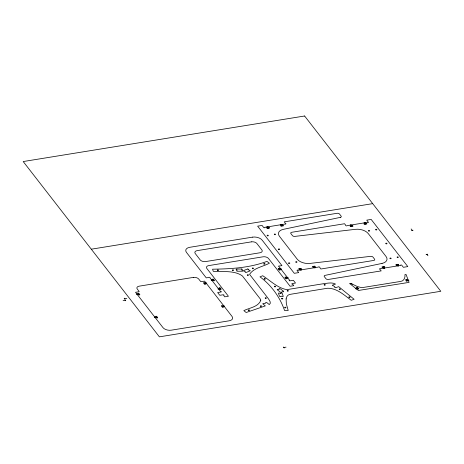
<?xml version="1.0" encoding="UTF-8"?>
<svg xmlns="http://www.w3.org/2000/svg" width="464" height="464" viewBox="0 0 464 464"><rect width="100%" height="100%" fill="white"/><g stroke="black" fill="none" stroke-linecap="round" stroke-linejoin="round"><path stroke-width="0.7" d="M355.807 288.417L356.578 287.935A0.621 0.348 9.4 0 1 356.659 287.448A0.621 0.348 9.4 0 1 357.524 287.593L358.666 288.498A0.621 0.348 9.4 0 1 358.591 288.979A0.621 0.348 9.4 0 1 357.721 288.84L356.596 289.043M355.702 288.91L357.622 288.214M91.292 249.197L372.708 203.638M267.409 228.068L269.01 227.812M281.254 225.829L282.86 225.568M350.784 226.229L352.385 225.968M364.634 223.984L366.235 223.723M411.452 230.492L413.053 230.231M211.543 279.867L212.535 279.531A0.621 0.348 9.4 0 1 212.819 279.096A0.621 0.348 9.4 0 1 213.643 279.351L214.42 280.355A0.621 0.348 9.4 0 1 214.13 280.784A0.621 0.348 9.4 0 1 213.312 280.529L212.077 280.558M280.604 268.685L279.369 268.714A0.621 0.348 9.4 0 0 278.551 268.459A0.621 0.348 9.4 0 0 278.261 268.894L279.038 269.891A0.621 0.348 9.4 0 0 279.862 270.147A0.621 0.348 9.4 0 0 280.146 269.712L281.138 269.375M211.224 280.308L213.475 279.943M279.206 269.3L281.457 268.934M136.874 294.025L137.866 293.689A0.621 0.348 9.4 0 1 138.15 293.254A0.621 0.348 9.4 0 1 138.974 293.515L139.751 294.512A0.621 0.348 9.4 0 1 139.461 294.947A0.621 0.348 9.4 0 1 138.643 294.692L137.408 294.715M205.935 282.843L204.705 282.872A0.621 0.348 9.4 0 0 203.882 282.617A0.621 0.348 9.4 0 0 203.597 283.052L204.369 284.049A0.621 0.348 9.4 0 0 205.192 284.304A0.621 0.348 9.4 0 0 205.477 283.869L206.468 283.533M136.555 294.466L138.806 294.101M204.537 283.458L206.787 283.098M299.216 269.016L300.817 268.755M313.067 266.771L314.667 266.51M124.561 298.688L126.811 298.323M123.105 300.631L125.355 300.266M426.068 254.458L427.675 254.197M218.242 288.492L219.234 288.161A0.621 0.348 9.4 0 1 219.524 287.726A0.621 0.348 9.4 0 1 220.342 287.982L221.119 288.979A0.621 0.348 9.4 0 1 220.835 289.414A0.621 0.348 9.4 0 1 220.011 289.159L218.782 289.182M287.303 277.315L286.073 277.339A0.621 0.348 9.4 0 0 285.25 277.083A0.621 0.348 9.4 0 0 284.966 277.518L285.743 278.516A0.621 0.348 9.4 0 0 286.566 278.771A0.621 0.348 9.4 0 0 286.851 278.336L287.842 278.006M217.929 288.933L220.18 288.567M285.905 277.93L288.161 277.565M382.591 267.171L384.198 266.91M396.442 264.927L398.042 264.671M350.668 283.313L349.595 283.487L358.405 290.476L409.086 282.373L406.035 274.41L404.939 274.589C405.426 277.536 403.941 281.172 400.606 281.433L363.068 287.483L360.366 287.344L357.228 286.491L350.668 283.313L352.263 284.217M154.744 317.028L155.736 316.697A0.621 0.348 9.4 0 1 156.026 316.262A0.621 0.348 9.4 0 1 156.844 316.518L157.621 317.515A0.621 0.348 9.4 0 1 157.337 317.95A0.621 0.348 9.4 0 1 156.513 317.695L155.283 317.718M223.805 305.851L222.575 305.875A0.621 0.348 9.4 0 0 221.751 305.619A0.621 0.348 9.4 0 0 221.467 306.054L222.244 307.052A0.621 0.348 9.4 0 0 223.068 307.307A0.621 0.348 9.4 0 0 223.352 306.872L224.344 306.542M154.431 317.469L156.681 317.103M222.407 306.466L224.663 306.101M283.794 347.507L286.044 347.142M406.963 279.96L408.158 279.954M406.481 280.32L408.941 280.308M407.212 280.674L408.43 280.668M357.054 287.761L358.196 288.666M411.162 228.955L412.252 230.359M426.868 254.33L427.959 255.734M365.18 222.726L365.968 223.381A0.621 0.348 9.4 0 1 366.792 223.636A0.621 0.348 9.4 0 1 366.502 224.071L364.901 224.332A0.621 0.348 9.4 0 1 364.078 224.077A0.621 0.348 9.4 0 1 364.362 223.642L364.072 222.906M398.605 265.744L398.315 265.014A0.621 0.348 9.4 0 0 398.599 264.579A0.621 0.348 9.4 0 0 397.776 264.323L396.175 264.584A0.621 0.348 9.4 0 0 395.891 265.019A0.621 0.348 9.4 0 0 396.708 265.275L397.497 265.924M364.344 222.453L365.435 223.857M397.242 264.799L398.332 266.203M351.335 224.97L352.118 225.62A0.621 0.348 9.4 0 1 352.942 225.881A0.621 0.348 9.4 0 1 352.657 226.31L351.051 226.571A0.621 0.348 9.4 0 1 350.227 226.316A0.621 0.348 9.4 0 1 350.517 225.881L350.227 225.15M384.755 267.989L384.465 267.258A0.621 0.348 9.4 0 0 384.749 266.823A0.621 0.348 9.4 0 0 383.925 266.568L382.324 266.829A0.621 0.348 9.4 0 0 382.04 267.258A0.621 0.348 9.4 0 0 382.858 267.513L383.647 268.169M350.494 224.698L351.584 226.096M383.392 267.044L384.482 268.441M281.805 224.57L282.593 225.226A0.621 0.348 9.4 0 1 283.411 225.481A0.621 0.348 9.4 0 1 283.127 225.916L281.526 226.171A0.621 0.348 9.4 0 1 280.703 225.916A0.621 0.348 9.4 0 1 280.987 225.481L280.697 224.75M315.224 267.589L314.934 266.858A0.621 0.348 9.4 0 0 315.224 266.423A0.621 0.348 9.4 0 0 314.401 266.168L312.8 266.429A0.621 0.348 9.4 0 0 312.51 266.864A0.621 0.348 9.4 0 0 313.333 267.119L314.116 267.769M280.969 224.298L282.06 225.701M313.867 266.643L314.957 268.047M267.954 226.815L268.743 227.464A0.621 0.348 9.4 0 1 269.567 227.72A0.621 0.348 9.4 0 1 269.277 228.155L267.676 228.416A0.621 0.348 9.4 0 1 266.852 228.16A0.621 0.348 9.4 0 1 267.136 227.725L266.846 226.995M301.38 269.833L301.09 269.097A0.621 0.348 9.4 0 0 301.374 268.662A0.621 0.348 9.4 0 0 300.55 268.407L298.949 268.668A0.621 0.348 9.4 0 0 298.665 269.103A0.621 0.348 9.4 0 0 299.483 269.358L300.272 270.013M267.119 226.536L268.209 227.94M300.017 268.882L301.107 270.286M278.818 268.801L279.595 269.799M285.522 277.431L286.294 278.429M283.405 347.008L284.183 348.006M213.086 279.444L213.863 280.442M219.791 288.069L220.568 289.066M204.148 282.959L204.926 283.962M222.024 305.967L222.795 306.965M138.417 293.602L139.194 294.599M156.293 316.605L157.07 317.602M124.172 298.19L124.949 299.187M124.967 299.767L125.744 300.765M406.302 279.809L406.667 280.836M406.905 279.804A0.621 0.348 9.4 0 0 406.174 279.45A0.621 0.348 9.4 0 0 405.698 279.809L406.064 280.842A0.621 0.348 9.4 0 0 406.789 281.196A0.621 0.348 9.4 0 0 407.27 280.836M260.803 300.15C258.674 306.861 249.429 307.841 243.838 310.613L246.152 312.504L265.315 305.909L263.001 304.019A0.673 0.377 9.4 0 1 263.082 303.502A0.673 0.377 9.4 0 1 264.004 303.63L265.843 302.998A0.673 0.377 9.4 0 1 266 302.499A0.673 0.377 9.4 0 1 266.916 302.667L269.23 304.564C272.026 302.963 268.778 299.437 267.635 297.731L249.58 274.346C253.593 267.943 263.013 266.678 269.41 263.216L266.945 261.377C249.638 267.919 230.857 268.929 212.541 269.201L213.295 271.341C222.842 272.061 234.14 270.083 242.376 275.923L260.246 298.926L260.803 300.15M286.108 298.915L286.346 303.845L288.19 310.503L284.577 310.52C279.966 297.169 271.359 285.227 259.979 276.828L262.728 275.738C270.419 280.674 277.6 288.115 286.891 289.635L323.826 283.655C327.636 283.272 331.986 282.089 335.53 284.072L332.659 285.064A0.673 0.377 9.4 0 0 332.537 285.569A0.673 0.377 9.4 0 0 333.454 285.76L334.933 286.972A0.673 0.377 9.4 0 0 334.886 287.494A0.673 0.377 9.4 0 0 335.808 287.645L338.685 286.653L354.107 299.286L351.231 300.278C344.189 295.11 336.719 287.953 327.398 288.254L289.571 294.443L288.08 295.179L286.99 296.351L286.108 298.915M247.411 269.062L243.739 270.512A0.673 0.377 9.4 0 0 243.67 271.028A0.673 0.377 9.4 0 0 244.592 271.191L245.346 271.753A0.673 0.377 9.4 0 0 245.346 272.281A0.673 0.377 9.4 0 0 246.274 272.403L249.939 270.953A0.673 0.377 9.4 0 0 250.009 270.437A0.673 0.377 9.4 0 0 249.093 270.274L248.339 269.712A0.673 0.377 9.4 0 0 248.333 269.184A0.673 0.377 9.4 0 0 247.411 269.062M279.195 289.142L278.348 289.478A0.673 0.377 9.4 0 0 277.426 289.374A0.673 0.377 9.4 0 0 277.391 289.896L280.674 292.349A0.673 0.377 9.4 0 0 281.596 292.494A0.673 0.377 9.4 0 0 281.7 291.984L282.547 291.653A0.673 0.377 9.4 0 0 283.469 291.757A0.673 0.377 9.4 0 0 283.504 291.235L280.221 288.776A0.673 0.377 9.4 0 0 279.299 288.631A0.673 0.377 9.4 0 0 279.195 289.142M340.356 217.367L283.429 229.332A10.017 5.585 9.4 0 0 279.403 236.234L297.262 259.225A10.017 5.585 9.4 0 0 309.911 263.424L370.643 256.343A1.862 1.038 9.4 0 1 372.992 257.126L374.564 259.15A1.862 1.038 9.4 0 1 373.706 260.455L320.897 269.004L319.795 267.583A0.829 0.464 9.4 0 0 319.29 266.933A0.829 0.464 9.4 0 0 318.246 267.102L298.213 270.344A0.621 0.348 9.4 0 0 297.389 270.089A0.621 0.348 9.4 0 0 297.105 270.524L298.712 272.594L294.28 273.313L257.642 226.154L262.073 225.434L263.68 227.505A0.621 0.348 9.4 0 0 264.503 227.76A0.621 0.348 9.4 0 0 264.787 227.325L284.821 224.083A0.829 0.464 9.4 0 0 285.87 223.915A0.829 0.464 9.4 0 0 285.36 223.265L284.258 221.844L337.067 213.295A1.862 1.038 9.4 0 1 339.538 214.061L341.104 216.085A1.862 1.038 9.4 0 1 340.356 217.367M382.029 263.407L325.096 275.372A1.862 1.038 9.4 0 0 324.348 276.66L325.919 278.678A1.862 1.038 9.4 0 0 328.384 279.444L381.193 270.895L380.091 269.48A0.829 0.464 9.4 0 1 379.587 268.824A0.829 0.464 9.4 0 1 380.631 268.656L400.664 265.414A0.621 0.348 9.4 0 1 400.948 264.979A0.621 0.348 9.4 0 1 401.772 265.234L403.378 267.305L407.81 266.585L371.171 219.426L366.74 220.145L368.346 222.215A0.621 0.348 9.4 0 1 368.062 222.65A0.621 0.348 9.4 0 1 367.239 222.395L347.205 225.637A0.829 0.464 9.4 0 1 346.161 225.806A0.829 0.464 9.4 0 1 345.657 225.156L344.555 223.735L291.746 232.284A1.862 1.038 9.4 0 0 290.887 233.589L292.459 235.613A1.862 1.038 9.4 0 0 294.814 236.396L355.54 229.315A10.017 5.585 9.4 0 1 368.19 233.514L386.048 256.505A10.017 5.585 9.4 0 1 382.029 263.407M304.61 115.994L23.2 161.547L159.39 336.847L440.8 291.288L304.61 115.994M252.555 237.139L189.776 247.3A7.244 4.043 9.4 0 0 186.441 252.375L206.254 277.872L208.533 277.507A0.829 0.464 9.4 0 1 209.577 277.339A0.829 0.464 9.4 0 1 210.082 277.988L220.441 291.317A0.621 0.348 9.4 0 1 221.264 291.578A0.621 0.348 9.4 0 1 220.974 292.007L217.651 292.546L219.797 295.307L223.12 294.768A0.621 0.348 9.4 0 1 223.944 295.023A0.621 0.348 9.4 0 1 223.66 295.458L224.727 296.838L228.421 296.241L206.863 268.488A4.141 2.308 9.4 0 1 208.765 265.594L263.053 256.801A4.141 2.308 9.4 0 1 268.534 258.506L290.099 286.259L293.787 285.662L292.72 284.281A0.621 0.348 9.4 0 1 291.897 284.026A0.621 0.348 9.4 0 1 292.181 283.591L295.504 283.052L293.358 280.291L290.035 280.83A0.621 0.348 9.4 0 1 289.217 280.575A0.621 0.348 9.4 0 1 289.501 280.14L279.142 266.806A0.829 0.464 9.4 0 1 278.638 266.156A0.829 0.464 9.4 0 1 279.682 265.988L281.961 265.617L262.148 240.114A7.244 4.043 9.4 0 0 252.555 237.139M251.436 241.848L197.148 250.641A4.141 2.308 9.4 0 0 195.245 253.535L200.158 259.863A4.141 2.308 9.4 0 0 205.639 261.568L259.927 252.776A4.141 2.308 9.4 0 0 261.835 249.881L256.917 243.554A4.141 2.308 9.4 0 0 251.436 241.848M193.291 277.408L139.188 286.166A4.141 2.308 9.4 0 0 137.28 289.06L139.049 291.34A0.621 0.348 9.4 0 1 138.765 291.775L135.534 292.297L162.986 327.636A6.212 3.463 9.4 0 0 171.204 330.188L229.187 320.804A6.212 3.463 9.4 0 0 232.046 316.454L204.595 281.12L201.364 281.642A0.621 0.348 9.4 0 1 200.541 281.387L198.772 279.108A4.141 2.308 9.4 0 0 193.291 277.408M241.477 269.01L236.669 269.039A0.673 0.377 9.4 0 0 236.135 269.41A0.673 0.377 9.4 0 0 236.878 269.81L237.11 270.466A0.673 0.377 9.4 0 0 236.646 270.866A0.673 0.377 9.4 0 0 237.435 271.237L242.243 271.208A0.673 0.377 9.4 0 0 242.776 270.837A0.673 0.377 9.4 0 0 242.028 270.437L241.802 269.781A0.673 0.377 9.4 0 0 242.26 269.381A0.673 0.377 9.4 0 0 241.477 269.01M280.882 293.347L279.775 293.352A0.673 0.377 9.4 0 0 278.974 292.999A0.673 0.377 9.4 0 0 278.481 293.393L279.485 296.235A0.673 0.377 9.4 0 0 280.244 296.624A0.673 0.377 9.4 0 0 280.801 296.264L281.909 296.258A0.673 0.377 9.4 0 0 282.715 296.612A0.673 0.377 9.4 0 0 283.202 296.223L282.199 293.37A0.673 0.377 9.4 0 0 281.433 292.987A0.673 0.377 9.4 0 0 280.882 293.347M248.629 310.428A0.621 0.348 9.4 0 0 249.603 310.288A0.621 0.348 9.4 0 0 248.739 309.836A0.621 0.348 9.4 0 0 248.629 310.428M260.611 306.298A0.621 0.348 9.4 0 0 261.586 306.165A0.621 0.348 9.4 0 0 260.727 305.712A0.621 0.348 9.4 0 0 260.611 306.298M265.414 298.265A0.621 0.348 9.4 0 0 266.4 298.143A0.621 0.348 9.4 0 0 265.553 297.679A0.621 0.348 9.4 0 0 265.414 298.265M247.544 275.262A0.621 0.348 9.4 0 0 248.524 275.14A0.621 0.348 9.4 0 0 247.677 274.676A0.621 0.348 9.4 0 0 247.544 275.262M263.964 264.033A0.621 0.348 9.4 0 0 264.961 263.935A0.621 0.348 9.4 0 0 264.138 263.459A0.621 0.348 9.4 0 0 263.964 264.033M252.503 268.569A0.621 0.348 9.4 0 0 253.495 268.465A0.621 0.348 9.4 0 0 252.671 267.989A0.621 0.348 9.4 0 0 252.503 268.569M232.626 270.396A0.621 0.348 9.4 0 0 233.607 270.274A0.621 0.348 9.4 0 0 232.76 269.81A0.621 0.348 9.4 0 0 232.626 270.396M217.564 270.477A0.621 0.348 9.4 0 0 218.55 270.355A0.621 0.348 9.4 0 0 217.697 269.891A0.621 0.348 9.4 0 0 217.564 270.477M284.96 307.777A0.621 0.348 9.4 0 0 285.946 307.655A0.621 0.348 9.4 0 0 285.099 307.191A0.621 0.348 9.4 0 0 284.96 307.777M281.816 298.862A0.621 0.348 9.4 0 0 282.802 298.741A0.621 0.348 9.4 0 0 281.955 298.277A0.621 0.348 9.4 0 0 281.816 298.862M274.647 286.74A0.621 0.348 9.4 0 0 275.639 286.642A0.621 0.348 9.4 0 0 274.816 286.166A0.621 0.348 9.4 0 0 274.647 286.74M264.387 279.067A0.621 0.348 9.4 0 0 265.379 278.963A0.621 0.348 9.4 0 0 264.555 278.487A0.621 0.348 9.4 0 0 264.387 279.067M287.413 291.021A0.621 0.348 9.4 0 0 288.399 290.899A0.621 0.348 9.4 0 0 287.552 290.435A0.621 0.348 9.4 0 0 287.413 291.021M324.342 285.041A0.621 0.348 9.4 0 0 325.328 284.919A0.621 0.348 9.4 0 0 324.481 284.455A0.621 0.348 9.4 0 0 324.342 285.041M339.445 289.49A0.621 0.348 9.4 0 0 340.419 289.35A0.621 0.348 9.4 0 0 339.555 288.898A0.621 0.348 9.4 0 0 339.445 289.49M349.09 297.389A0.621 0.348 9.4 0 0 350.065 297.256A0.621 0.348 9.4 0 0 349.201 296.798A0.621 0.348 9.4 0 0 349.09 297.389M295.997 262.201A0.621 0.348 9.4 0 0 296.977 262.079A0.621 0.348 9.4 0 0 296.131 261.615A0.621 0.348 9.4 0 0 295.997 262.201M267.368 235.758A0.621 0.348 9.4 0 0 268.354 235.637A0.621 0.348 9.4 0 0 267.508 235.173A0.621 0.348 9.4 0 0 267.368 235.758M274.549 234.598A0.621 0.348 9.4 0 0 275.535 234.477A0.621 0.348 9.4 0 0 274.682 234.013A0.621 0.348 9.4 0 0 274.549 234.598M278.69 249.475A0.621 0.348 9.4 0 0 279.664 249.336A0.621 0.348 9.4 0 0 278.806 248.884A0.621 0.348 9.4 0 0 278.69 249.475M288.817 263.366A0.621 0.348 9.4 0 0 289.803 263.245A0.621 0.348 9.4 0 0 288.956 262.781A0.621 0.348 9.4 0 0 288.817 263.366M390.154 258.616A0.621 0.348 9.4 0 0 391.14 258.494A0.621 0.348 9.4 0 0 390.294 258.03A0.621 0.348 9.4 0 0 390.154 258.616M375.886 229.848A0.621 0.348 9.4 0 0 376.872 229.726A0.621 0.348 9.4 0 0 376.026 229.262A0.621 0.348 9.4 0 0 375.886 229.848M368.712 231.008A0.621 0.348 9.4 0 0 369.692 230.886A0.621 0.348 9.4 0 0 368.845 230.422A0.621 0.348 9.4 0 0 368.712 231.008M386.025 243.745A0.621 0.348 9.4 0 0 387.011 243.623A0.621 0.348 9.4 0 0 386.164 243.159A0.621 0.348 9.4 0 0 386.025 243.745M397.335 257.45A0.621 0.348 9.4 0 0 398.321 257.329A0.621 0.348 9.4 0 0 397.474 256.865A0.621 0.348 9.4 0 0 397.335 257.45"/></g></svg>
